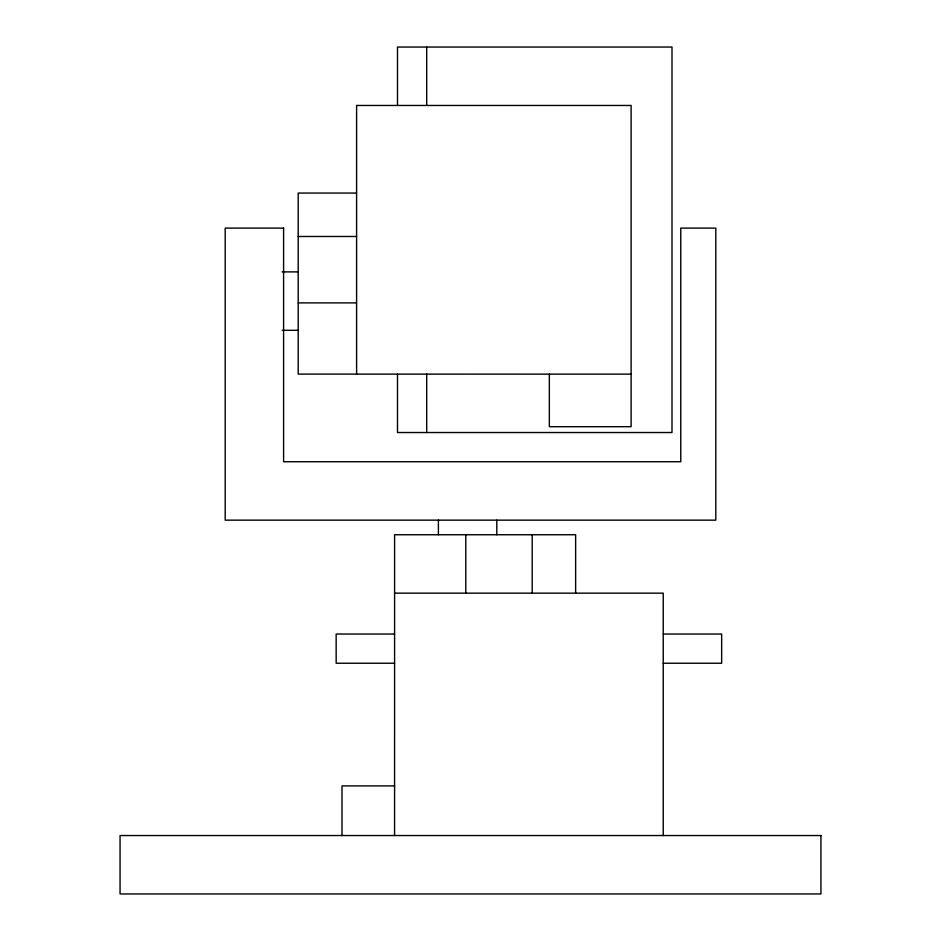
<?xml version="1.0" encoding="UTF-8"?>
<svg xmlns="http://www.w3.org/2000/svg" width="941" height="941" viewBox="0 0 941 941"><rect width="100%" height="100%" fill="white"/><g stroke="black" fill="none" stroke-linecap="round" stroke-linejoin="round"><path stroke-width="1.41" d="M394.573 835.537L394.597 534.747L575.633 534.747L575.633 593.159M356.604 193.07L298.203 193.07L298.203 374.106L631.117 374.13M298.203 236.485L356.604 236.485M282.135 271.89L298.203 271.89M298.203 302.884L356.604 302.884M282.135 330.303L298.203 330.303M394.573 593.159L663.24 593.159L663.24 835.537M394.573 634.034L336.16 634.034L336.16 663.24L394.573 663.24M663.24 634.034L721.653 634.034L721.653 663.24L663.24 663.24M394.573 785.9L342.006 785.9L342.006 835.537M549.344 374.13L549.344 426.696L631.117 426.696L631.117 105.463L356.604 105.463L356.604 374.13M532.218 534.747L532.218 593.159M496.801 520.15L496.801 534.747M465.807 534.747L465.807 593.159M438.4 520.15L438.4 534.747M426.696 47.05L426.696 105.463M426.696 374.13L426.696 432.531M397.49 105.463L397.49 47.05L672.003 47.05L672.003 432.531L397.49 432.531L397.49 374.13M283.594 228.11L225.193 228.11L225.193 520.15L715.807 520.15L715.807 228.11L680.766 228.11L680.766 461.737L283.594 461.737L283.594 228.11M820.94 835.537L120.06 835.537L120.06 893.95L820.94 893.95L820.94 835.537"/></g></svg>
